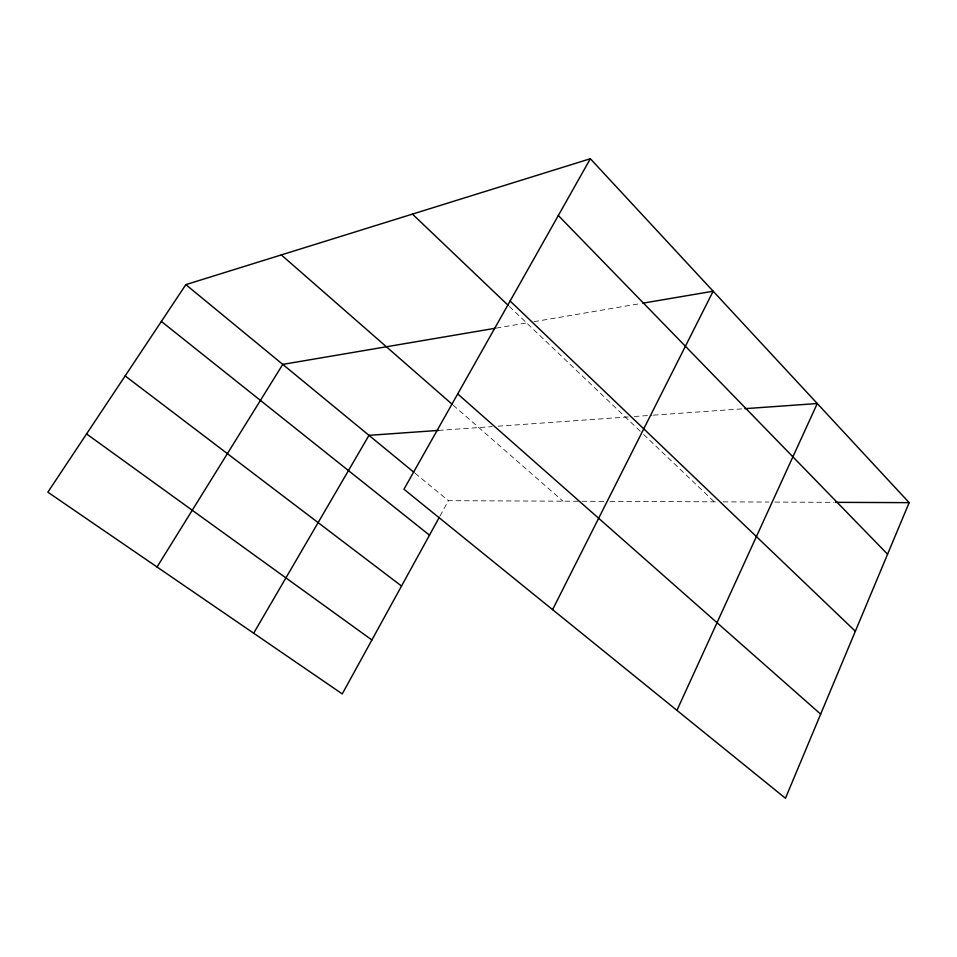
<?xml version="1.0" encoding="UTF-8"?>
<svg xmlns="http://www.w3.org/2000/svg" width="957" height="957" viewBox="0 0 957 957"><rect width="100%" height="100%" fill="white"/><g stroke="black" fill="none" stroke-linecap="round" stroke-linejoin="round"><path stroke-width="0.72" stroke-dasharray="4.79 3.59" d="M440.005 516.014L448.426 500.69L580.648 501.253M496.216 328.107L526.625 322.94M533.994 321.684L639.922 303.668M438.509 430.411L492.125 426.607M498.059 426.188L628.39 416.929M634.288 416.51L651.956 415.266M653.428 415.159L743.362 408.771M582.119 501.265L604.178 501.36M610.064 501.384L717.236 501.839M723.157 501.863L768.973 502.054M774.895 502.078L833.942 502.329M415.039 473.225L448.426 500.69M453.175 405.17L562.991 501.181M509.387 306.503L642.578 433.461M643.642 434.49L714.281 501.827"/><path stroke-width="1.44" d="M909.15 502.652L785.458 798.27L403.962 489.23L590.349 158.73L909.15 502.652L835.425 502.341M676.934 710.357L817.266 403.531L744.845 408.675M552.584 609.633L713.156 291.215L642.853 303.178M439.299 517.294L342.247 693.909L47.85 492.173L185.837 284.636L590.349 158.73M253.665 633.211L368.995 435.339L438.509 430.411M157.032 566.999L282.77 364.39L494.769 328.347M86.573 433.94L371.89 639.982M125.152 375.922L401.533 586.031M161.374 321.444L429.478 535.166M185.837 284.636L413.891 472.28M281.334 254.921L452.063 404.189M457.709 393.925L820.663 714.137M412.455 214.105L508.311 305.474M510.105 301L855.343 631.237M558.314 215.516L887.57 554.223"/></g></svg>
